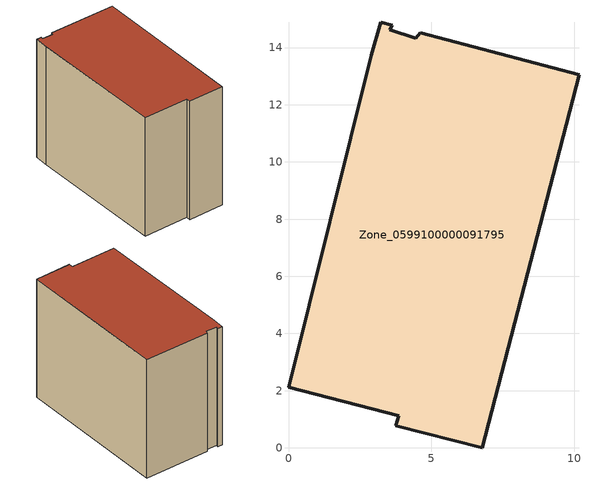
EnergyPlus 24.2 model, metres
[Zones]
Zone_0599100000091795
 floor ground (C_G): 3.76,0.78 3.85,1.12 0,2.12 2.89,13.74 3.23,14.89 3.63,14.78 3.54,14.62 4.46,14.32 4.61,14.52 10.16,13.04 6.77,0 z0
 wall outside (C_F): 3.85,1.12 3.76,0.78 6.77,0 10.16,13.04 4.61,14.52 4.46,14.32 3.54,14.62 3.63,14.78 3.23,14.89 2.89,13.74 0,2.12 3.85,1.12 z0:10.87
 roof outside (C_R): 4.46,14.32 3.54,14.62 3.63,14.78 3.23,14.89 2.89,13.74 0,2.12 3.85,1.12 3.76,0.78 6.77,0 10.16,13.04 4.61,14.52 z10.87
[BUILDING]
Pand.0599100000091795: North Axis=0; Terrain=City; Loads Convergence Tolerance Value=0.04; Temperature Convergence Tolerance Value=0.4; Solar Distribution=FullExterior; Maximum Number of Warmup Days=25; Minimum Number of Warmup Days=1
[Site:Location]
Rotterdam.The.Hague.AP_ZH_NLD Design_Conditions: Latitude=51.96; Longitude=4.45; Time Zone=1; Elevation=-4.5
[SITE:GROUNDTEMPERATURE:BUILDINGSURFACE]
18, 18, 18, 18, 18, 18, 18, 18, 18, 18, 18, 18
[MATERIAL] Thermal Absorptance=0.9; Solar Absorptance=0.7; Visible Absorptance=0.7
Name | Roughness | Thickness | Conductivity | Density | Specific Heat
G.TC.1946 | MediumSmooth | 0.15 | 1 | 540 | 1210
F.TC.1946 | Rough | 0.3 | 0.857143 | 1920 | 840
R.TC.1946 | MediumRough | 0.2 | 0.909091 | 1500 | 1000
[CONSTRUCTION]
C_G: G.TC.1946
C_F: F.TC.1946
C_R: R.TC.1946
[ZONE]
Zone_0599100000091795: Type=1; Multiplier=1; Ceiling Height=Autocalculate; Volume=Autocalculate; Floor Area=autocalculate; Part of Total Floor Area=Yes
[ZONEINFILTRATION:DESIGNFLOWRATE]
Infil_Zone_0599100000091795: Zone or ZoneList or Space or SpaceList=Zone_0599100000091795; Schedule=AlwaysOn; Design Flow Rate Calculation Method=Flow/Area; Flow Rate per Floor Area=0.003; Constant Term Coefficient=1; Temperature Term Coefficient=0; Velocity Term Coefficient=0; Velocity Squared Term Coefficient=0
[HVACTEMPLATE:ZONE:IDEALLOADSAIRSYSTEM]
Zone_0599100000091795: Maximum Heating Supply Air Temperature=50; Minimum Cooling Supply Air Temperature=13; Maximum Heating Supply Air Humidity Ratio=0.0156; Minimum Cooling Supply Air Humidity Ratio=0.0077; Heating Limit=NoLimit; Cooling Limit=NoLimit; Dehumidification Control Type=ConstantSensibleHeatRatio; Cooling Sensible Heat Ratio=0.7; Dehumidification Setpoint=60; Humidification Control Type=None; Humidification Setpoint=30; Outdoor Air Method=None; Outdoor Air Flow Rate per Person=0.00944; Outdoor Air Flow Rate per Zone Floor Area=0; Outdoor Air Flow Rate per Zone=0; Demand Controlled Ventilation Type=None; Outdoor Air Economizer Type=NoEconomizer; Heat Recovery Type=None; Sensible Heat Recovery Effectiveness=0.7; Latent Heat Recovery Effectiveness=0.65
[ZONECONTROL:THERMOSTAT]
ThermostatControl_Zone_0599100000091795: Zone or ZoneList=Zone_0599100000091795; Control Type Schedule=DualSetpointControlType; Control 1=Thermostat_Zone_0599100000091795; Temperature Difference Between Cutout And Setpoint=0
[THERMOSTATSETPOINT:DUALSETPOINT]
Thermostat_Zone_0599100000091795: Heating Setpoint Temperature Schedule=HeatingSetpoint_Zone_0599100000091795; Cooling Setpoint Temperature Schedule=CoolingSetpoint_Zone_0599100000091795
[SCHEDULE:COMPACT]
HeatingSetpoint_Zone_0599100000091795: Through: 12/31, For: AllDays, Until: 24:00, 21
CoolingSetpoint_Zone_0599100000091795: Through: 12/31, For: AllDays, Until: 24:00, 24
DualSetpointControlType: Through: 12/31, For: AllDays, Until: 24:00, 4
AlwaysOn: Through: 12/31, For: AllDays, Until: 24:00, 1
